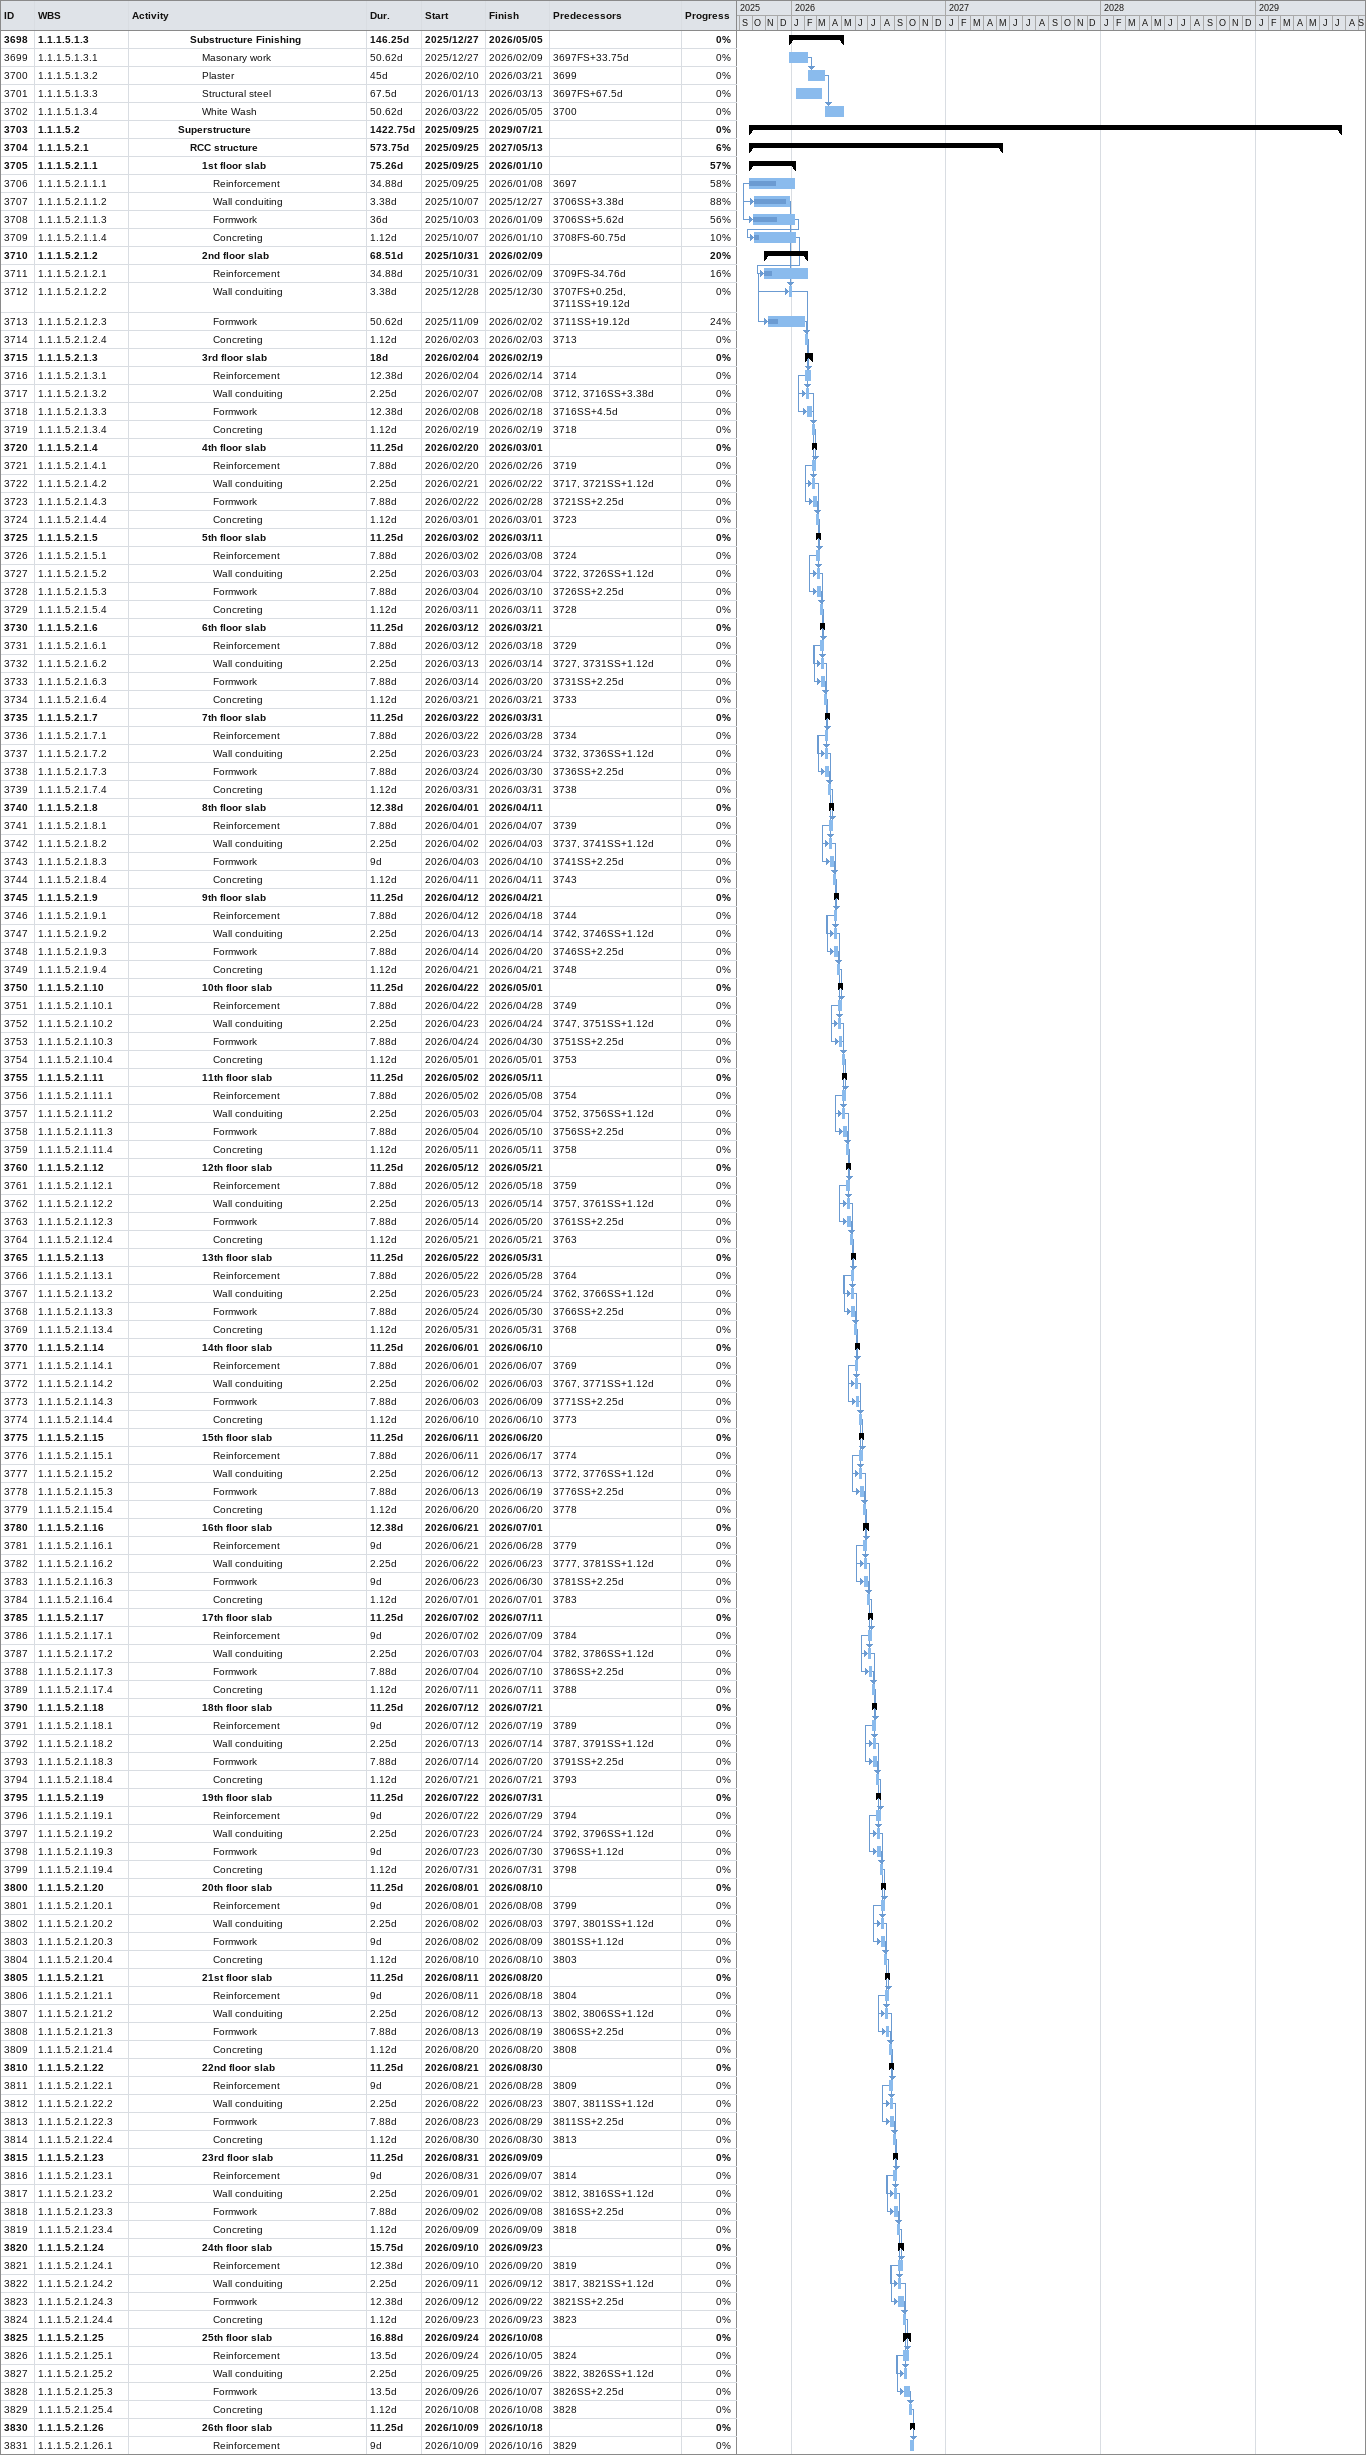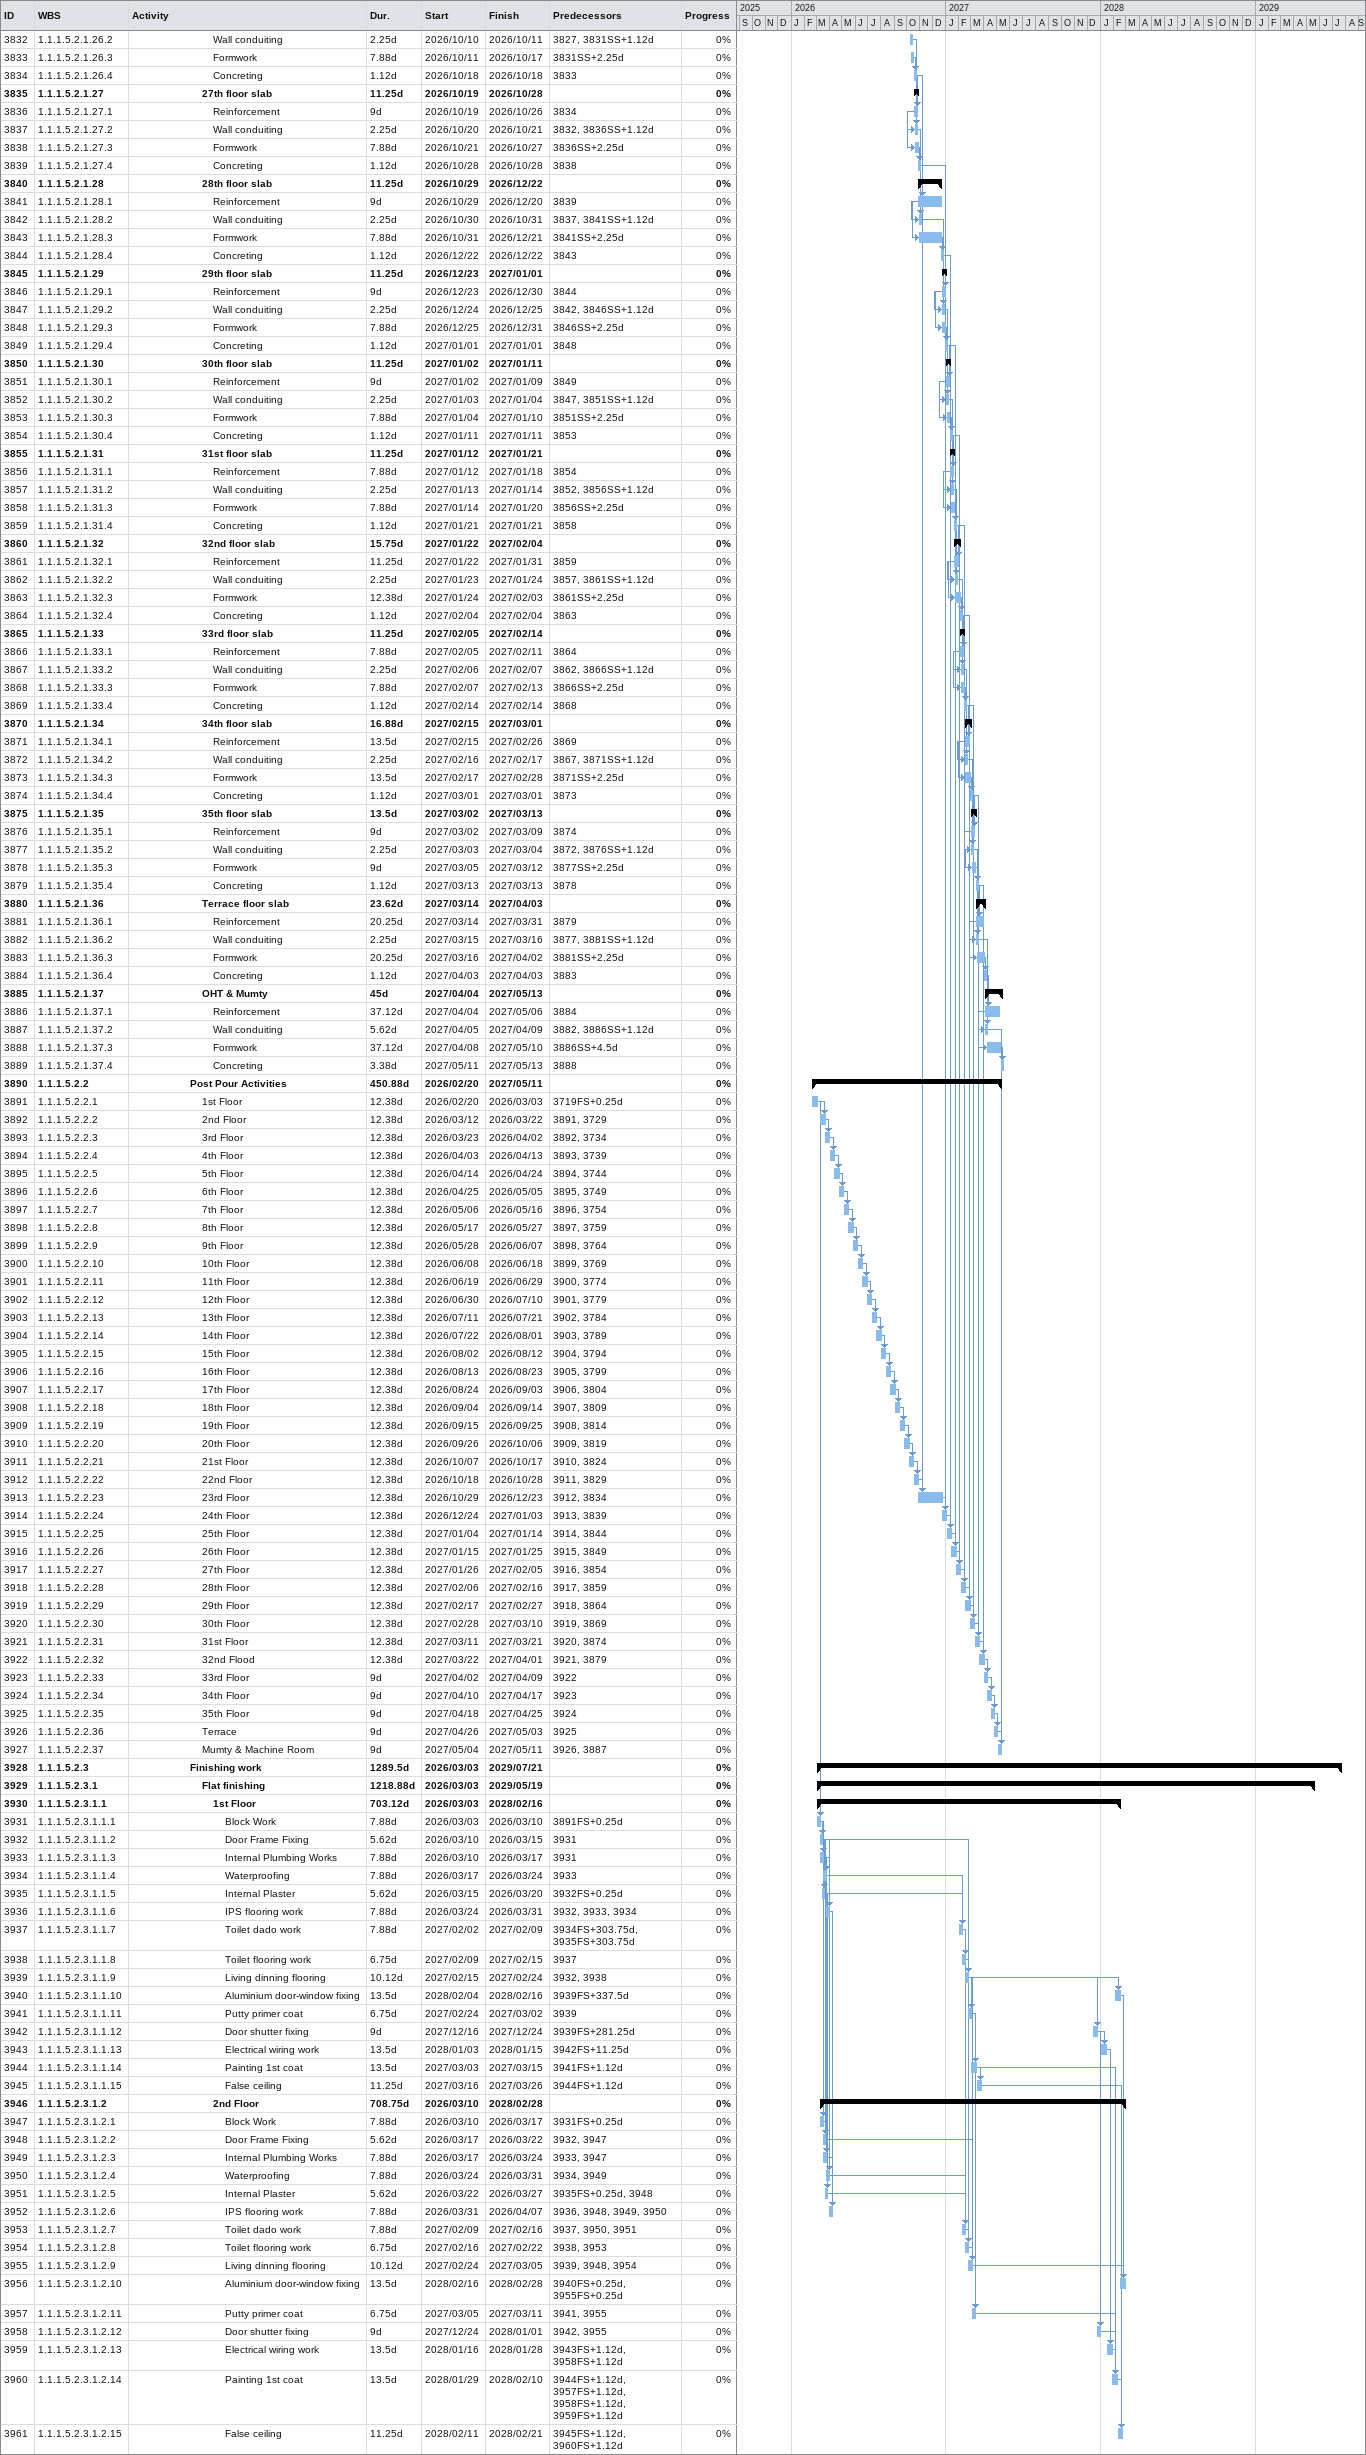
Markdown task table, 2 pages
| ID | WBS | Task | Duration | Start | Finish | Predecessors | % complete |
|---|---|---|---|---|---|---|---|
| 3698 | 1.1.1.5.1.3 | **Substructure Finishing** | 146.25d | 2025-12-27 | 2026-05-05 |  | 0 |
| 3699 | 1.1.1.5.1.3.1 | Masonary work | 50.62d | 2025-12-27 | 2026-02-09 | 3697FS+33.75d | 0 |
| 3700 | 1.1.1.5.1.3.2 | Plaster | 45d | 2026-02-10 | 2026-03-21 | 3699 | 0 |
| 3701 | 1.1.1.5.1.3.3 | Structural steel | 67.5d | 2026-01-13 | 2026-03-13 | 3697FS+67.5d | 0 |
| 3702 | 1.1.1.5.1.3.4 | White Wash | 50.62d | 2026-03-22 | 2026-05-05 | 3700 | 0 |
| 3703 | 1.1.1.5.2 | **Superstructure** | 1422.75d | 2025-09-25 | 2029-07-21 |  | 0 |
| 3704 | 1.1.1.5.2.1 | **RCC structure** | 573.75d | 2025-09-25 | 2027-05-13 |  | 6 |
| 3705 | 1.1.1.5.2.1.1 | **1st floor slab** | 75.26d | 2025-09-25 | 2026-01-10 |  | 57 |
| 3706 | 1.1.1.5.2.1.1.1 | Reinforcement | 34.88d | 2025-09-25 | 2026-01-08 | 3697 | 58 |
| 3707 | 1.1.1.5.2.1.1.2 | Wall conduiting | 3.38d | 2025-10-07 | 2025-12-27 | 3706SS+3.38d | 88 |
| 3708 | 1.1.1.5.2.1.1.3 | Formwork | 36d | 2025-10-03 | 2026-01-09 | 3706SS+5.62d | 56 |
| 3709 | 1.1.1.5.2.1.1.4 | Concreting | 1.12d | 2025-10-07 | 2026-01-10 | 3708FS-60.75d | 10 |
| 3710 | 1.1.1.5.2.1.2 | **2nd floor slab** | 68.51d | 2025-10-31 | 2026-02-09 |  | 20 |
| 3711 | 1.1.1.5.2.1.2.1 | Reinforcement | 34.88d | 2025-10-31 | 2026-02-09 | 3709FS-34.76d | 16 |
| 3712 | 1.1.1.5.2.1.2.2 | Wall conduiting | 3.38d | 2025-12-28 | 2025-12-30 | 3707FS+0.25d, 3711SS+19.12d | 0 |
| 3713 | 1.1.1.5.2.1.2.3 | Formwork | 50.62d | 2025-11-09 | 2026-02-02 | 3711SS+19.12d | 24 |
| 3714 | 1.1.1.5.2.1.2.4 | Concreting | 1.12d | 2026-02-03 | 2026-02-03 | 3713 | 0 |
| 3715 | 1.1.1.5.2.1.3 | **3rd floor slab** | 18d | 2026-02-04 | 2026-02-19 |  | 0 |
| 3716 | 1.1.1.5.2.1.3.1 | Reinforcement | 12.38d | 2026-02-04 | 2026-02-14 | 3714 | 0 |
| 3717 | 1.1.1.5.2.1.3.2 | Wall conduiting | 2.25d | 2026-02-07 | 2026-02-08 | 3712, 3716SS+3.38d | 0 |
| 3718 | 1.1.1.5.2.1.3.3 | Formwork | 12.38d | 2026-02-08 | 2026-02-18 | 3716SS+4.5d | 0 |
| 3719 | 1.1.1.5.2.1.3.4 | Concreting | 1.12d | 2026-02-19 | 2026-02-19 | 3718 | 0 |
| 3720 | 1.1.1.5.2.1.4 | **4th floor slab** | 11.25d | 2026-02-20 | 2026-03-01 |  | 0 |
| 3721 | 1.1.1.5.2.1.4.1 | Reinforcement | 7.88d | 2026-02-20 | 2026-02-26 | 3719 | 0 |
| 3722 | 1.1.1.5.2.1.4.2 | Wall conduiting | 2.25d | 2026-02-21 | 2026-02-22 | 3717, 3721SS+1.12d | 0 |
| 3723 | 1.1.1.5.2.1.4.3 | Formwork | 7.88d | 2026-02-22 | 2026-02-28 | 3721SS+2.25d | 0 |
| 3724 | 1.1.1.5.2.1.4.4 | Concreting | 1.12d | 2026-03-01 | 2026-03-01 | 3723 | 0 |
| 3725 | 1.1.1.5.2.1.5 | **5th floor slab** | 11.25d | 2026-03-02 | 2026-03-11 |  | 0 |
| 3726 | 1.1.1.5.2.1.5.1 | Reinforcement | 7.88d | 2026-03-02 | 2026-03-08 | 3724 | 0 |
| 3727 | 1.1.1.5.2.1.5.2 | Wall conduiting | 2.25d | 2026-03-03 | 2026-03-04 | 3722, 3726SS+1.12d | 0 |
| 3728 | 1.1.1.5.2.1.5.3 | Formwork | 7.88d | 2026-03-04 | 2026-03-10 | 3726SS+2.25d | 0 |
| 3729 | 1.1.1.5.2.1.5.4 | Concreting | 1.12d | 2026-03-11 | 2026-03-11 | 3728 | 0 |
| 3730 | 1.1.1.5.2.1.6 | **6th floor slab** | 11.25d | 2026-03-12 | 2026-03-21 |  | 0 |
| 3731 | 1.1.1.5.2.1.6.1 | Reinforcement | 7.88d | 2026-03-12 | 2026-03-18 | 3729 | 0 |
| 3732 | 1.1.1.5.2.1.6.2 | Wall conduiting | 2.25d | 2026-03-13 | 2026-03-14 | 3727, 3731SS+1.12d | 0 |
| 3733 | 1.1.1.5.2.1.6.3 | Formwork | 7.88d | 2026-03-14 | 2026-03-20 | 3731SS+2.25d | 0 |
| 3734 | 1.1.1.5.2.1.6.4 | Concreting | 1.12d | 2026-03-21 | 2026-03-21 | 3733 | 0 |
| 3735 | 1.1.1.5.2.1.7 | **7th floor slab** | 11.25d | 2026-03-22 | 2026-03-31 |  | 0 |
| 3736 | 1.1.1.5.2.1.7.1 | Reinforcement | 7.88d | 2026-03-22 | 2026-03-28 | 3734 | 0 |
| 3737 | 1.1.1.5.2.1.7.2 | Wall conduiting | 2.25d | 2026-03-23 | 2026-03-24 | 3732, 3736SS+1.12d | 0 |
| 3738 | 1.1.1.5.2.1.7.3 | Formwork | 7.88d | 2026-03-24 | 2026-03-30 | 3736SS+2.25d | 0 |
| 3739 | 1.1.1.5.2.1.7.4 | Concreting | 1.12d | 2026-03-31 | 2026-03-31 | 3738 | 0 |
| 3740 | 1.1.1.5.2.1.8 | **8th floor slab** | 12.38d | 2026-04-01 | 2026-04-11 |  | 0 |
| 3741 | 1.1.1.5.2.1.8.1 | Reinforcement | 7.88d | 2026-04-01 | 2026-04-07 | 3739 | 0 |
| 3742 | 1.1.1.5.2.1.8.2 | Wall conduiting | 2.25d | 2026-04-02 | 2026-04-03 | 3737, 3741SS+1.12d | 0 |
| 3743 | 1.1.1.5.2.1.8.3 | Formwork | 9d | 2026-04-03 | 2026-04-10 | 3741SS+2.25d | 0 |
| 3744 | 1.1.1.5.2.1.8.4 | Concreting | 1.12d | 2026-04-11 | 2026-04-11 | 3743 | 0 |
| 3745 | 1.1.1.5.2.1.9 | **9th floor slab** | 11.25d | 2026-04-12 | 2026-04-21 |  | 0 |
| 3746 | 1.1.1.5.2.1.9.1 | Reinforcement | 7.88d | 2026-04-12 | 2026-04-18 | 3744 | 0 |
| 3747 | 1.1.1.5.2.1.9.2 | Wall conduiting | 2.25d | 2026-04-13 | 2026-04-14 | 3742, 3746SS+1.12d | 0 |
| 3748 | 1.1.1.5.2.1.9.3 | Formwork | 7.88d | 2026-04-14 | 2026-04-20 | 3746SS+2.25d | 0 |
| 3749 | 1.1.1.5.2.1.9.4 | Concreting | 1.12d | 2026-04-21 | 2026-04-21 | 3748 | 0 |
| 3750 | 1.1.1.5.2.1.10 | **10th floor slab** | 11.25d | 2026-04-22 | 2026-05-01 |  | 0 |
| 3751 | 1.1.1.5.2.1.10.1 | Reinforcement | 7.88d | 2026-04-22 | 2026-04-28 | 3749 | 0 |
| 3752 | 1.1.1.5.2.1.10.2 | Wall conduiting | 2.25d | 2026-04-23 | 2026-04-24 | 3747, 3751SS+1.12d | 0 |
| 3753 | 1.1.1.5.2.1.10.3 | Formwork | 7.88d | 2026-04-24 | 2026-04-30 | 3751SS+2.25d | 0 |
| 3754 | 1.1.1.5.2.1.10.4 | Concreting | 1.12d | 2026-05-01 | 2026-05-01 | 3753 | 0 |
| 3755 | 1.1.1.5.2.1.11 | **11th floor slab** | 11.25d | 2026-05-02 | 2026-05-11 |  | 0 |
| 3756 | 1.1.1.5.2.1.11.1 | Reinforcement | 7.88d | 2026-05-02 | 2026-05-08 | 3754 | 0 |
| 3757 | 1.1.1.5.2.1.11.2 | Wall conduiting | 2.25d | 2026-05-03 | 2026-05-04 | 3752, 3756SS+1.12d | 0 |
| 3758 | 1.1.1.5.2.1.11.3 | Formwork | 7.88d | 2026-05-04 | 2026-05-10 | 3756SS+2.25d | 0 |
| 3759 | 1.1.1.5.2.1.11.4 | Concreting | 1.12d | 2026-05-11 | 2026-05-11 | 3758 | 0 |
| 3760 | 1.1.1.5.2.1.12 | **12th floor slab** | 11.25d | 2026-05-12 | 2026-05-21 |  | 0 |
| 3761 | 1.1.1.5.2.1.12.1 | Reinforcement | 7.88d | 2026-05-12 | 2026-05-18 | 3759 | 0 |
| 3762 | 1.1.1.5.2.1.12.2 | Wall conduiting | 2.25d | 2026-05-13 | 2026-05-14 | 3757, 3761SS+1.12d | 0 |
| 3763 | 1.1.1.5.2.1.12.3 | Formwork | 7.88d | 2026-05-14 | 2026-05-20 | 3761SS+2.25d | 0 |
| 3764 | 1.1.1.5.2.1.12.4 | Concreting | 1.12d | 2026-05-21 | 2026-05-21 | 3763 | 0 |
| 3765 | 1.1.1.5.2.1.13 | **13th floor slab** | 11.25d | 2026-05-22 | 2026-05-31 |  | 0 |
| 3766 | 1.1.1.5.2.1.13.1 | Reinforcement | 7.88d | 2026-05-22 | 2026-05-28 | 3764 | 0 |
| 3767 | 1.1.1.5.2.1.13.2 | Wall conduiting | 2.25d | 2026-05-23 | 2026-05-24 | 3762, 3766SS+1.12d | 0 |
| 3768 | 1.1.1.5.2.1.13.3 | Formwork | 7.88d | 2026-05-24 | 2026-05-30 | 3766SS+2.25d | 0 |
| 3769 | 1.1.1.5.2.1.13.4 | Concreting | 1.12d | 2026-05-31 | 2026-05-31 | 3768 | 0 |
| 3770 | 1.1.1.5.2.1.14 | **14th floor slab** | 11.25d | 2026-06-01 | 2026-06-10 |  | 0 |
| 3771 | 1.1.1.5.2.1.14.1 | Reinforcement | 7.88d | 2026-06-01 | 2026-06-07 | 3769 | 0 |
| 3772 | 1.1.1.5.2.1.14.2 | Wall conduiting | 2.25d | 2026-06-02 | 2026-06-03 | 3767, 3771SS+1.12d | 0 |
| 3773 | 1.1.1.5.2.1.14.3 | Formwork | 7.88d | 2026-06-03 | 2026-06-09 | 3771SS+2.25d | 0 |
| 3774 | 1.1.1.5.2.1.14.4 | Concreting | 1.12d | 2026-06-10 | 2026-06-10 | 3773 | 0 |
| 3775 | 1.1.1.5.2.1.15 | **15th floor slab** | 11.25d | 2026-06-11 | 2026-06-20 |  | 0 |
| 3776 | 1.1.1.5.2.1.15.1 | Reinforcement | 7.88d | 2026-06-11 | 2026-06-17 | 3774 | 0 |
| 3777 | 1.1.1.5.2.1.15.2 | Wall conduiting | 2.25d | 2026-06-12 | 2026-06-13 | 3772, 3776SS+1.12d | 0 |
| 3778 | 1.1.1.5.2.1.15.3 | Formwork | 7.88d | 2026-06-13 | 2026-06-19 | 3776SS+2.25d | 0 |
| 3779 | 1.1.1.5.2.1.15.4 | Concreting | 1.12d | 2026-06-20 | 2026-06-20 | 3778 | 0 |
| 3780 | 1.1.1.5.2.1.16 | **16th floor slab** | 12.38d | 2026-06-21 | 2026-07-01 |  | 0 |
| 3781 | 1.1.1.5.2.1.16.1 | Reinforcement | 9d | 2026-06-21 | 2026-06-28 | 3779 | 0 |
| 3782 | 1.1.1.5.2.1.16.2 | Wall conduiting | 2.25d | 2026-06-22 | 2026-06-23 | 3777, 3781SS+1.12d | 0 |
| 3783 | 1.1.1.5.2.1.16.3 | Formwork | 9d | 2026-06-23 | 2026-06-30 | 3781SS+2.25d | 0 |
| 3784 | 1.1.1.5.2.1.16.4 | Concreting | 1.12d | 2026-07-01 | 2026-07-01 | 3783 | 0 |
| 3785 | 1.1.1.5.2.1.17 | **17th floor slab** | 11.25d | 2026-07-02 | 2026-07-11 |  | 0 |
| 3786 | 1.1.1.5.2.1.17.1 | Reinforcement | 9d | 2026-07-02 | 2026-07-09 | 3784 | 0 |
| 3787 | 1.1.1.5.2.1.17.2 | Wall conduiting | 2.25d | 2026-07-03 | 2026-07-04 | 3782, 3786SS+1.12d | 0 |
| 3788 | 1.1.1.5.2.1.17.3 | Formwork | 7.88d | 2026-07-04 | 2026-07-10 | 3786SS+2.25d | 0 |
| 3789 | 1.1.1.5.2.1.17.4 | Concreting | 1.12d | 2026-07-11 | 2026-07-11 | 3788 | 0 |
| 3790 | 1.1.1.5.2.1.18 | **18th floor slab** | 11.25d | 2026-07-12 | 2026-07-21 |  | 0 |
| 3791 | 1.1.1.5.2.1.18.1 | Reinforcement | 9d | 2026-07-12 | 2026-07-19 | 3789 | 0 |
| 3792 | 1.1.1.5.2.1.18.2 | Wall conduiting | 2.25d | 2026-07-13 | 2026-07-14 | 3787, 3791SS+1.12d | 0 |
| 3793 | 1.1.1.5.2.1.18.3 | Formwork | 7.88d | 2026-07-14 | 2026-07-20 | 3791SS+2.25d | 0 |
| 3794 | 1.1.1.5.2.1.18.4 | Concreting | 1.12d | 2026-07-21 | 2026-07-21 | 3793 | 0 |
| 3795 | 1.1.1.5.2.1.19 | **19th floor slab** | 11.25d | 2026-07-22 | 2026-07-31 |  | 0 |
| 3796 | 1.1.1.5.2.1.19.1 | Reinforcement | 9d | 2026-07-22 | 2026-07-29 | 3794 | 0 |
| 3797 | 1.1.1.5.2.1.19.2 | Wall conduiting | 2.25d | 2026-07-23 | 2026-07-24 | 3792, 3796SS+1.12d | 0 |
| 3798 | 1.1.1.5.2.1.19.3 | Formwork | 9d | 2026-07-23 | 2026-07-30 | 3796SS+1.12d | 0 |
| 3799 | 1.1.1.5.2.1.19.4 | Concreting | 1.12d | 2026-07-31 | 2026-07-31 | 3798 | 0 |
| 3800 | 1.1.1.5.2.1.20 | **20th floor slab** | 11.25d | 2026-08-01 | 2026-08-10 |  | 0 |
| 3801 | 1.1.1.5.2.1.20.1 | Reinforcement | 9d | 2026-08-01 | 2026-08-08 | 3799 | 0 |
| 3802 | 1.1.1.5.2.1.20.2 | Wall conduiting | 2.25d | 2026-08-02 | 2026-08-03 | 3797, 3801SS+1.12d | 0 |
| 3803 | 1.1.1.5.2.1.20.3 | Formwork | 9d | 2026-08-02 | 2026-08-09 | 3801SS+1.12d | 0 |
| 3804 | 1.1.1.5.2.1.20.4 | Concreting | 1.12d | 2026-08-10 | 2026-08-10 | 3803 | 0 |
| 3805 | 1.1.1.5.2.1.21 | **21st floor slab** | 11.25d | 2026-08-11 | 2026-08-20 |  | 0 |
| 3806 | 1.1.1.5.2.1.21.1 | Reinforcement | 9d | 2026-08-11 | 2026-08-18 | 3804 | 0 |
| 3807 | 1.1.1.5.2.1.21.2 | Wall conduiting | 2.25d | 2026-08-12 | 2026-08-13 | 3802, 3806SS+1.12d | 0 |
| 3808 | 1.1.1.5.2.1.21.3 | Formwork | 7.88d | 2026-08-13 | 2026-08-19 | 3806SS+2.25d | 0 |
| 3809 | 1.1.1.5.2.1.21.4 | Concreting | 1.12d | 2026-08-20 | 2026-08-20 | 3808 | 0 |
| 3810 | 1.1.1.5.2.1.22 | **22nd floor slab** | 11.25d | 2026-08-21 | 2026-08-30 |  | 0 |
| 3811 | 1.1.1.5.2.1.22.1 | Reinforcement | 9d | 2026-08-21 | 2026-08-28 | 3809 | 0 |
| 3812 | 1.1.1.5.2.1.22.2 | Wall conduiting | 2.25d | 2026-08-22 | 2026-08-23 | 3807, 3811SS+1.12d | 0 |
| 3813 | 1.1.1.5.2.1.22.3 | Formwork | 7.88d | 2026-08-23 | 2026-08-29 | 3811SS+2.25d | 0 |
| 3814 | 1.1.1.5.2.1.22.4 | Concreting | 1.12d | 2026-08-30 | 2026-08-30 | 3813 | 0 |
| 3815 | 1.1.1.5.2.1.23 | **23rd floor slab** | 11.25d | 2026-08-31 | 2026-09-09 |  | 0 |
| 3816 | 1.1.1.5.2.1.23.1 | Reinforcement | 9d | 2026-08-31 | 2026-09-07 | 3814 | 0 |
| 3817 | 1.1.1.5.2.1.23.2 | Wall conduiting | 2.25d | 2026-09-01 | 2026-09-02 | 3812, 3816SS+1.12d | 0 |
| 3818 | 1.1.1.5.2.1.23.3 | Formwork | 7.88d | 2026-09-02 | 2026-09-08 | 3816SS+2.25d | 0 |
| 3819 | 1.1.1.5.2.1.23.4 | Concreting | 1.12d | 2026-09-09 | 2026-09-09 | 3818 | 0 |
| 3820 | 1.1.1.5.2.1.24 | **24th floor slab** | 15.75d | 2026-09-10 | 2026-09-23 |  | 0 |
| 3821 | 1.1.1.5.2.1.24.1 | Reinforcement | 12.38d | 2026-09-10 | 2026-09-20 | 3819 | 0 |
| 3822 | 1.1.1.5.2.1.24.2 | Wall conduiting | 2.25d | 2026-09-11 | 2026-09-12 | 3817, 3821SS+1.12d | 0 |
| 3823 | 1.1.1.5.2.1.24.3 | Formwork | 12.38d | 2026-09-12 | 2026-09-22 | 3821SS+2.25d | 0 |
| 3824 | 1.1.1.5.2.1.24.4 | Concreting | 1.12d | 2026-09-23 | 2026-09-23 | 3823 | 0 |
| 3825 | 1.1.1.5.2.1.25 | **25th floor slab** | 16.88d | 2026-09-24 | 2026-10-08 |  | 0 |
| 3826 | 1.1.1.5.2.1.25.1 | Reinforcement | 13.5d | 2026-09-24 | 2026-10-05 | 3824 | 0 |
| 3827 | 1.1.1.5.2.1.25.2 | Wall conduiting | 2.25d | 2026-09-25 | 2026-09-26 | 3822, 3826SS+1.12d | 0 |
| 3828 | 1.1.1.5.2.1.25.3 | Formwork | 13.5d | 2026-09-26 | 2026-10-07 | 3826SS+2.25d | 0 |
| 3829 | 1.1.1.5.2.1.25.4 | Concreting | 1.12d | 2026-10-08 | 2026-10-08 | 3828 | 0 |
| 3830 | 1.1.1.5.2.1.26 | **26th floor slab** | 11.25d | 2026-10-09 | 2026-10-18 |  | 0 |
| 3831 | 1.1.1.5.2.1.26.1 | Reinforcement | 9d | 2026-10-09 | 2026-10-16 | 3829 | 0 |
| 3832 | 1.1.1.5.2.1.26.2 | Wall conduiting | 2.25d | 2026-10-10 | 2026-10-11 | 3827, 3831SS+1.12d | 0 |
| 3833 | 1.1.1.5.2.1.26.3 | Formwork | 7.88d | 2026-10-11 | 2026-10-17 | 3831SS+2.25d | 0 |
| 3834 | 1.1.1.5.2.1.26.4 | Concreting | 1.12d | 2026-10-18 | 2026-10-18 | 3833 | 0 |
| 3835 | 1.1.1.5.2.1.27 | **27th floor slab** | 11.25d | 2026-10-19 | 2026-10-28 |  | 0 |
| 3836 | 1.1.1.5.2.1.27.1 | Reinforcement | 9d | 2026-10-19 | 2026-10-26 | 3834 | 0 |
| 3837 | 1.1.1.5.2.1.27.2 | Wall conduiting | 2.25d | 2026-10-20 | 2026-10-21 | 3832, 3836SS+1.12d | 0 |
| 3838 | 1.1.1.5.2.1.27.3 | Formwork | 7.88d | 2026-10-21 | 2026-10-27 | 3836SS+2.25d | 0 |
| 3839 | 1.1.1.5.2.1.27.4 | Concreting | 1.12d | 2026-10-28 | 2026-10-28 | 3838 | 0 |
| 3840 | 1.1.1.5.2.1.28 | **28th floor slab** | 11.25d | 2026-10-29 | 2026-12-22 |  | 0 |
| 3841 | 1.1.1.5.2.1.28.1 | Reinforcement | 9d | 2026-10-29 | 2026-12-20 | 3839 | 0 |
| 3842 | 1.1.1.5.2.1.28.2 | Wall conduiting | 2.25d | 2026-10-30 | 2026-10-31 | 3837, 3841SS+1.12d | 0 |
| 3843 | 1.1.1.5.2.1.28.3 | Formwork | 7.88d | 2026-10-31 | 2026-12-21 | 3841SS+2.25d | 0 |
| 3844 | 1.1.1.5.2.1.28.4 | Concreting | 1.12d | 2026-12-22 | 2026-12-22 | 3843 | 0 |
| 3845 | 1.1.1.5.2.1.29 | **29th floor slab** | 11.25d | 2026-12-23 | 2027-01-01 |  | 0 |
| 3846 | 1.1.1.5.2.1.29.1 | Reinforcement | 9d | 2026-12-23 | 2026-12-30 | 3844 | 0 |
| 3847 | 1.1.1.5.2.1.29.2 | Wall conduiting | 2.25d | 2026-12-24 | 2026-12-25 | 3842, 3846SS+1.12d | 0 |
| 3848 | 1.1.1.5.2.1.29.3 | Formwork | 7.88d | 2026-12-25 | 2026-12-31 | 3846SS+2.25d | 0 |
| 3849 | 1.1.1.5.2.1.29.4 | Concreting | 1.12d | 2027-01-01 | 2027-01-01 | 3848 | 0 |
| 3850 | 1.1.1.5.2.1.30 | **30th floor slab** | 11.25d | 2027-01-02 | 2027-01-11 |  | 0 |
| 3851 | 1.1.1.5.2.1.30.1 | Reinforcement | 9d | 2027-01-02 | 2027-01-09 | 3849 | 0 |
| 3852 | 1.1.1.5.2.1.30.2 | Wall conduiting | 2.25d | 2027-01-03 | 2027-01-04 | 3847, 3851SS+1.12d | 0 |
| 3853 | 1.1.1.5.2.1.30.3 | Formwork | 7.88d | 2027-01-04 | 2027-01-10 | 3851SS+2.25d | 0 |
| 3854 | 1.1.1.5.2.1.30.4 | Concreting | 1.12d | 2027-01-11 | 2027-01-11 | 3853 | 0 |
| 3855 | 1.1.1.5.2.1.31 | **31st floor slab** | 11.25d | 2027-01-12 | 2027-01-21 |  | 0 |
| 3856 | 1.1.1.5.2.1.31.1 | Reinforcement | 7.88d | 2027-01-12 | 2027-01-18 | 3854 | 0 |
| 3857 | 1.1.1.5.2.1.31.2 | Wall conduiting | 2.25d | 2027-01-13 | 2027-01-14 | 3852, 3856SS+1.12d | 0 |
| 3858 | 1.1.1.5.2.1.31.3 | Formwork | 7.88d | 2027-01-14 | 2027-01-20 | 3856SS+2.25d | 0 |
| 3859 | 1.1.1.5.2.1.31.4 | Concreting | 1.12d | 2027-01-21 | 2027-01-21 | 3858 | 0 |
| 3860 | 1.1.1.5.2.1.32 | **32nd floor slab** | 15.75d | 2027-01-22 | 2027-02-04 |  | 0 |
| 3861 | 1.1.1.5.2.1.32.1 | Reinforcement | 11.25d | 2027-01-22 | 2027-01-31 | 3859 | 0 |
| 3862 | 1.1.1.5.2.1.32.2 | Wall conduiting | 2.25d | 2027-01-23 | 2027-01-24 | 3857, 3861SS+1.12d | 0 |
| 3863 | 1.1.1.5.2.1.32.3 | Formwork | 12.38d | 2027-01-24 | 2027-02-03 | 3861SS+2.25d | 0 |
| 3864 | 1.1.1.5.2.1.32.4 | Concreting | 1.12d | 2027-02-04 | 2027-02-04 | 3863 | 0 |
| 3865 | 1.1.1.5.2.1.33 | **33rd floor slab** | 11.25d | 2027-02-05 | 2027-02-14 |  | 0 |
| 3866 | 1.1.1.5.2.1.33.1 | Reinforcement | 7.88d | 2027-02-05 | 2027-02-11 | 3864 | 0 |
| 3867 | 1.1.1.5.2.1.33.2 | Wall conduiting | 2.25d | 2027-02-06 | 2027-02-07 | 3862, 3866SS+1.12d | 0 |
| 3868 | 1.1.1.5.2.1.33.3 | Formwork | 7.88d | 2027-02-07 | 2027-02-13 | 3866SS+2.25d | 0 |
| 3869 | 1.1.1.5.2.1.33.4 | Concreting | 1.12d | 2027-02-14 | 2027-02-14 | 3868 | 0 |
| 3870 | 1.1.1.5.2.1.34 | **34th floor slab** | 16.88d | 2027-02-15 | 2027-03-01 |  | 0 |
| 3871 | 1.1.1.5.2.1.34.1 | Reinforcement | 13.5d | 2027-02-15 | 2027-02-26 | 3869 | 0 |
| 3872 | 1.1.1.5.2.1.34.2 | Wall conduiting | 2.25d | 2027-02-16 | 2027-02-17 | 3867, 3871SS+1.12d | 0 |
| 3873 | 1.1.1.5.2.1.34.3 | Formwork | 13.5d | 2027-02-17 | 2027-02-28 | 3871SS+2.25d | 0 |
| 3874 | 1.1.1.5.2.1.34.4 | Concreting | 1.12d | 2027-03-01 | 2027-03-01 | 3873 | 0 |
| 3875 | 1.1.1.5.2.1.35 | **35th floor slab** | 13.5d | 2027-03-02 | 2027-03-13 |  | 0 |
| 3876 | 1.1.1.5.2.1.35.1 | Reinforcement | 9d | 2027-03-02 | 2027-03-09 | 3874 | 0 |
| 3877 | 1.1.1.5.2.1.35.2 | Wall conduiting | 2.25d | 2027-03-03 | 2027-03-04 | 3872, 3876SS+1.12d | 0 |
| 3878 | 1.1.1.5.2.1.35.3 | Formwork | 9d | 2027-03-05 | 2027-03-12 | 3877SS+2.25d | 0 |
| 3879 | 1.1.1.5.2.1.35.4 | Concreting | 1.12d | 2027-03-13 | 2027-03-13 | 3878 | 0 |
| 3880 | 1.1.1.5.2.1.36 | **Terrace floor slab** | 23.62d | 2027-03-14 | 2027-04-03 |  | 0 |
| 3881 | 1.1.1.5.2.1.36.1 | Reinforcement | 20.25d | 2027-03-14 | 2027-03-31 | 3879 | 0 |
| 3882 | 1.1.1.5.2.1.36.2 | Wall conduiting | 2.25d | 2027-03-15 | 2027-03-16 | 3877, 3881SS+1.12d | 0 |
| 3883 | 1.1.1.5.2.1.36.3 | Formwork | 20.25d | 2027-03-16 | 2027-04-02 | 3881SS+2.25d | 0 |
| 3884 | 1.1.1.5.2.1.36.4 | Concreting | 1.12d | 2027-04-03 | 2027-04-03 | 3883 | 0 |
| 3885 | 1.1.1.5.2.1.37 | **OHT & Mumty** | 45d | 2027-04-04 | 2027-05-13 |  | 0 |
| 3886 | 1.1.1.5.2.1.37.1 | Reinforcement | 37.12d | 2027-04-04 | 2027-05-06 | 3884 | 0 |
| 3887 | 1.1.1.5.2.1.37.2 | Wall conduiting | 5.62d | 2027-04-05 | 2027-04-09 | 3882, 3886SS+1.12d | 0 |
| 3888 | 1.1.1.5.2.1.37.3 | Formwork | 37.12d | 2027-04-08 | 2027-05-10 | 3886SS+4.5d | 0 |
| 3889 | 1.1.1.5.2.1.37.4 | Concreting | 3.38d | 2027-05-11 | 2027-05-13 | 3888 | 0 |
| 3890 | 1.1.1.5.2.2 | **Post Pour Activities** | 450.88d | 2026-02-20 | 2027-05-11 |  | 0 |
| 3891 | 1.1.1.5.2.2.1 | 1st Floor | 12.38d | 2026-02-20 | 2026-03-03 | 3719FS+0.25d | 0 |
| 3892 | 1.1.1.5.2.2.2 | 2nd Floor | 12.38d | 2026-03-12 | 2026-03-22 | 3891, 3729 | 0 |
| 3893 | 1.1.1.5.2.2.3 | 3rd Floor | 12.38d | 2026-03-23 | 2026-04-02 | 3892, 3734 | 0 |
| 3894 | 1.1.1.5.2.2.4 | 4th Floor | 12.38d | 2026-04-03 | 2026-04-13 | 3893, 3739 | 0 |
| 3895 | 1.1.1.5.2.2.5 | 5th Floor | 12.38d | 2026-04-14 | 2026-04-24 | 3894, 3744 | 0 |
| 3896 | 1.1.1.5.2.2.6 | 6th Floor | 12.38d | 2026-04-25 | 2026-05-05 | 3895, 3749 | 0 |
| 3897 | 1.1.1.5.2.2.7 | 7th Floor | 12.38d | 2026-05-06 | 2026-05-16 | 3896, 3754 | 0 |
| 3898 | 1.1.1.5.2.2.8 | 8th Floor | 12.38d | 2026-05-17 | 2026-05-27 | 3897, 3759 | 0 |
| 3899 | 1.1.1.5.2.2.9 | 9th Floor | 12.38d | 2026-05-28 | 2026-06-07 | 3898, 3764 | 0 |
| 3900 | 1.1.1.5.2.2.10 | 10th Floor | 12.38d | 2026-06-08 | 2026-06-18 | 3899, 3769 | 0 |
| 3901 | 1.1.1.5.2.2.11 | 11th Floor | 12.38d | 2026-06-19 | 2026-06-29 | 3900, 3774 | 0 |
| 3902 | 1.1.1.5.2.2.12 | 12th Floor | 12.38d | 2026-06-30 | 2026-07-10 | 3901, 3779 | 0 |
| 3903 | 1.1.1.5.2.2.13 | 13th Floor | 12.38d | 2026-07-11 | 2026-07-21 | 3902, 3784 | 0 |
| 3904 | 1.1.1.5.2.2.14 | 14th Floor | 12.38d | 2026-07-22 | 2026-08-01 | 3903, 3789 | 0 |
| 3905 | 1.1.1.5.2.2.15 | 15th Floor | 12.38d | 2026-08-02 | 2026-08-12 | 3904, 3794 | 0 |
| 3906 | 1.1.1.5.2.2.16 | 16th Floor | 12.38d | 2026-08-13 | 2026-08-23 | 3905, 3799 | 0 |
| 3907 | 1.1.1.5.2.2.17 | 17th Floor | 12.38d | 2026-08-24 | 2026-09-03 | 3906, 3804 | 0 |
| 3908 | 1.1.1.5.2.2.18 | 18th Floor | 12.38d | 2026-09-04 | 2026-09-14 | 3907, 3809 | 0 |
| 3909 | 1.1.1.5.2.2.19 | 19th Floor | 12.38d | 2026-09-15 | 2026-09-25 | 3908, 3814 | 0 |
| 3910 | 1.1.1.5.2.2.20 | 20th Floor | 12.38d | 2026-09-26 | 2026-10-06 | 3909, 3819 | 0 |
| 3911 | 1.1.1.5.2.2.21 | 21st Floor | 12.38d | 2026-10-07 | 2026-10-17 | 3910, 3824 | 0 |
| 3912 | 1.1.1.5.2.2.22 | 22nd Floor | 12.38d | 2026-10-18 | 2026-10-28 | 3911, 3829 | 0 |
| 3913 | 1.1.1.5.2.2.23 | 23rd Floor | 12.38d | 2026-10-29 | 2026-12-23 | 3912, 3834 | 0 |
| 3914 | 1.1.1.5.2.2.24 | 24th Floor | 12.38d | 2026-12-24 | 2027-01-03 | 3913, 3839 | 0 |
| 3915 | 1.1.1.5.2.2.25 | 25th Floor | 12.38d | 2027-01-04 | 2027-01-14 | 3914, 3844 | 0 |
| 3916 | 1.1.1.5.2.2.26 | 26th Floor | 12.38d | 2027-01-15 | 2027-01-25 | 3915, 3849 | 0 |
| 3917 | 1.1.1.5.2.2.27 | 27th Floor | 12.38d | 2027-01-26 | 2027-02-05 | 3916, 3854 | 0 |
| 3918 | 1.1.1.5.2.2.28 | 28th Floor | 12.38d | 2027-02-06 | 2027-02-16 | 3917, 3859 | 0 |
| 3919 | 1.1.1.5.2.2.29 | 29th Floor | 12.38d | 2027-02-17 | 2027-02-27 | 3918, 3864 | 0 |
| 3920 | 1.1.1.5.2.2.30 | 30th Floor | 12.38d | 2027-02-28 | 2027-03-10 | 3919, 3869 | 0 |
| 3921 | 1.1.1.5.2.2.31 | 31st Floor | 12.38d | 2027-03-11 | 2027-03-21 | 3920, 3874 | 0 |
| 3922 | 1.1.1.5.2.2.32 | 32nd Flood | 12.38d | 2027-03-22 | 2027-04-01 | 3921, 3879 | 0 |
| 3923 | 1.1.1.5.2.2.33 | 33rd Floor | 9d | 2027-04-02 | 2027-04-09 | 3922 | 0 |
| 3924 | 1.1.1.5.2.2.34 | 34th Floor | 9d | 2027-04-10 | 2027-04-17 | 3923 | 0 |
| 3925 | 1.1.1.5.2.2.35 | 35th Floor | 9d | 2027-04-18 | 2027-04-25 | 3924 | 0 |
| 3926 | 1.1.1.5.2.2.36 | Terrace | 9d | 2027-04-26 | 2027-05-03 | 3925 | 0 |
| 3927 | 1.1.1.5.2.2.37 | Mumty & Machine Room | 9d | 2027-05-04 | 2027-05-11 | 3926, 3887 | 0 |
| 3928 | 1.1.1.5.2.3 | **Finishing work** | 1289.5d | 2026-03-03 | 2029-07-21 |  | 0 |
| 3929 | 1.1.1.5.2.3.1 | **Flat finishing** | 1218.88d | 2026-03-03 | 2029-05-19 |  | 0 |
| 3930 | 1.1.1.5.2.3.1.1 | **1st Floor** | 703.12d | 2026-03-03 | 2028-02-16 |  | 0 |
| 3931 | 1.1.1.5.2.3.1.1.1 | Block Work | 7.88d | 2026-03-03 | 2026-03-10 | 3891FS+0.25d | 0 |
| 3932 | 1.1.1.5.2.3.1.1.2 | Door Frame Fixing | 5.62d | 2026-03-10 | 2026-03-15 | 3931 | 0 |
| 3933 | 1.1.1.5.2.3.1.1.3 | Internal Plumbing Works | 7.88d | 2026-03-10 | 2026-03-17 | 3931 | 0 |
| 3934 | 1.1.1.5.2.3.1.1.4 | Waterproofing | 7.88d | 2026-03-17 | 2026-03-24 | 3933 | 0 |
| 3935 | 1.1.1.5.2.3.1.1.5 | Internal Plaster | 5.62d | 2026-03-15 | 2026-03-20 | 3932FS+0.25d | 0 |
| 3936 | 1.1.1.5.2.3.1.1.6 | IPS flooring work | 7.88d | 2026-03-24 | 2026-03-31 | 3932, 3933, 3934 | 0 |
| 3937 | 1.1.1.5.2.3.1.1.7 | Toilet dado work | 7.88d | 2027-02-02 | 2027-02-09 | 3934FS+303.75d, 3935FS+303.75d | 0 |
| 3938 | 1.1.1.5.2.3.1.1.8 | Toilet flooring work | 6.75d | 2027-02-09 | 2027-02-15 | 3937 | 0 |
| 3939 | 1.1.1.5.2.3.1.1.9 | Living dinning flooring | 10.12d | 2027-02-15 | 2027-02-24 | 3932, 3938 | 0 |
| 3940 | 1.1.1.5.2.3.1.1.10 | Aluminium door-window fixing | 13.5d | 2028-02-04 | 2028-02-16 | 3939FS+337.5d | 0 |
| 3941 | 1.1.1.5.2.3.1.1.11 | Putty primer coat | 6.75d | 2027-02-24 | 2027-03-02 | 3939 | 0 |
| 3942 | 1.1.1.5.2.3.1.1.12 | Door shutter fixing | 9d | 2027-12-16 | 2027-12-24 | 3939FS+281.25d | 0 |
| 3943 | 1.1.1.5.2.3.1.1.13 | Electrical wiring work | 13.5d | 2028-01-03 | 2028-01-15 | 3942FS+11.25d | 0 |
| 3944 | 1.1.1.5.2.3.1.1.14 | Painting 1st coat | 13.5d | 2027-03-03 | 2027-03-15 | 3941FS+1.12d | 0 |
| 3945 | 1.1.1.5.2.3.1.1.15 | False ceiling | 11.25d | 2027-03-16 | 2027-03-26 | 3944FS+1.12d | 0 |
| 3946 | 1.1.1.5.2.3.1.2 | **2nd Floor** | 708.75d | 2026-03-10 | 2028-02-28 |  | 0 |
| 3947 | 1.1.1.5.2.3.1.2.1 | Block Work | 7.88d | 2026-03-10 | 2026-03-17 | 3931FS+0.25d | 0 |
| 3948 | 1.1.1.5.2.3.1.2.2 | Door Frame Fixing | 5.62d | 2026-03-17 | 2026-03-22 | 3932, 3947 | 0 |
| 3949 | 1.1.1.5.2.3.1.2.3 | Internal Plumbing Works | 7.88d | 2026-03-17 | 2026-03-24 | 3933, 3947 | 0 |
| 3950 | 1.1.1.5.2.3.1.2.4 | Waterproofing | 7.88d | 2026-03-24 | 2026-03-31 | 3934, 3949 | 0 |
| 3951 | 1.1.1.5.2.3.1.2.5 | Internal Plaster | 5.62d | 2026-03-22 | 2026-03-27 | 3935FS+0.25d, 3948 | 0 |
| 3952 | 1.1.1.5.2.3.1.2.6 | IPS flooring work | 7.88d | 2026-03-31 | 2026-04-07 | 3936, 3948, 3949, 3950 | 0 |
| 3953 | 1.1.1.5.2.3.1.2.7 | Toilet dado work | 7.88d | 2027-02-09 | 2027-02-16 | 3937, 3950, 3951 | 0 |
| 3954 | 1.1.1.5.2.3.1.2.8 | Toilet flooring work | 6.75d | 2027-02-16 | 2027-02-22 | 3938, 3953 | 0 |
| 3955 | 1.1.1.5.2.3.1.2.9 | Living dinning flooring | 10.12d | 2027-02-24 | 2027-03-05 | 3939, 3948, 3954 | 0 |
| 3956 | 1.1.1.5.2.3.1.2.10 | Aluminium door-window fixing | 13.5d | 2028-02-16 | 2028-02-28 | 3940FS+0.25d, 3955FS+0.25d | 0 |
| 3957 | 1.1.1.5.2.3.1.2.11 | Putty primer coat | 6.75d | 2027-03-05 | 2027-03-11 | 3941, 3955 | 0 |
| 3958 | 1.1.1.5.2.3.1.2.12 | Door shutter fixing | 9d | 2027-12-24 | 2028-01-01 | 3942, 3955 | 0 |
| 3959 | 1.1.1.5.2.3.1.2.13 | Electrical wiring work | 13.5d | 2028-01-16 | 2028-01-28 | 3943FS+1.12d, 3958FS+1.12d | 0 |
| 3960 | 1.1.1.5.2.3.1.2.14 | Painting 1st coat | 13.5d | 2028-01-29 | 2028-02-10 | 3944FS+1.12d, 3957FS+1.12d, 3958FS+1.12d, 3959FS+1.12d | 0 |
| 3961 | 1.1.1.5.2.3.1.2.15 | False ceiling | 11.25d | 2028-02-11 | 2028-02-21 | 3945FS+1.12d, 3960FS+1.12d | 0 |
